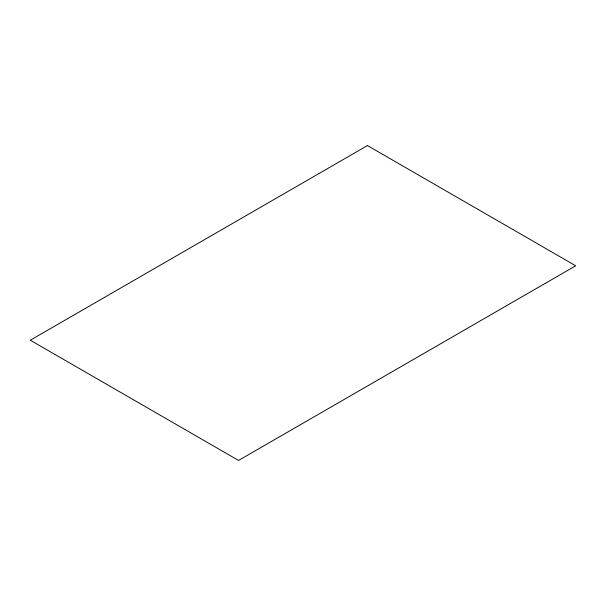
<?xml version="1.0" encoding="UTF-8"?>
<svg xmlns="http://www.w3.org/2000/svg" width="606" height="606" viewBox="0 0 606 606"><rect width="100%" height="100%" fill="white"/><g stroke="black" fill="none" stroke-linecap="round" stroke-linejoin="round"><path stroke-width="0.91" d="M367.456 145.561L30.3 340.216L238.544 460.439L575.7 265.784L367.456 145.561"/></g></svg>
